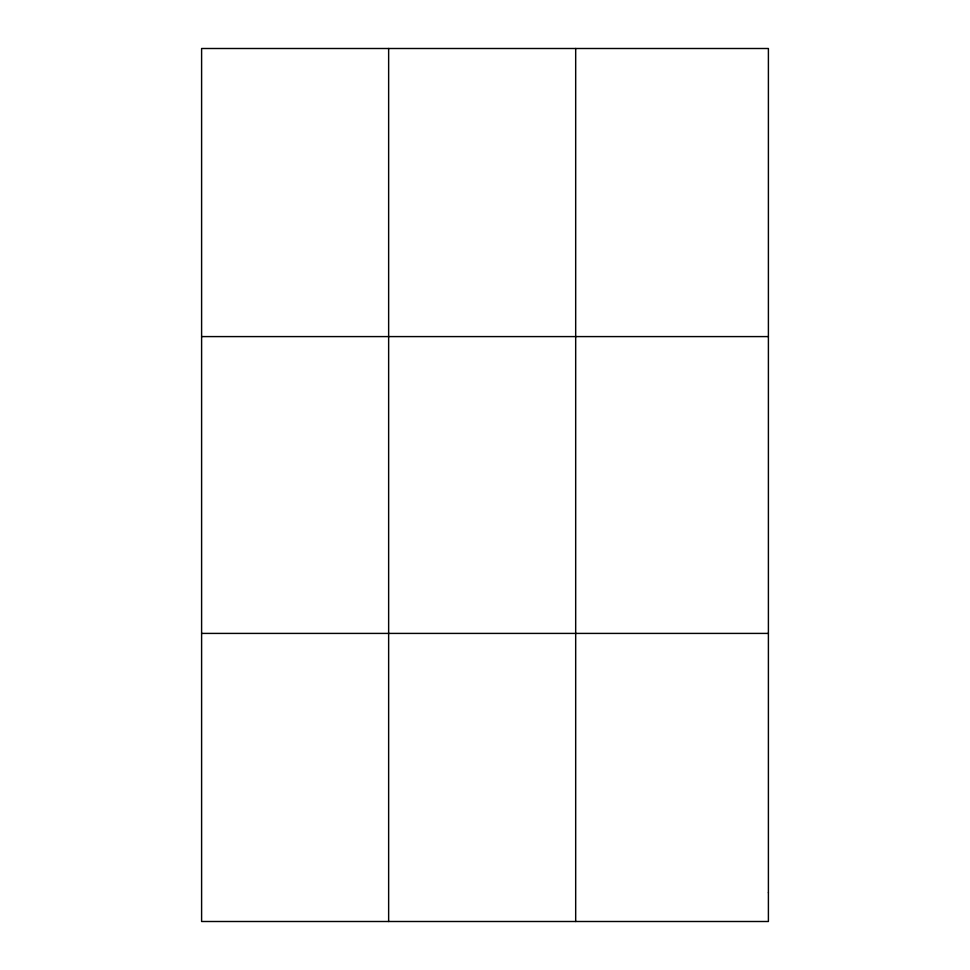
<?xml version="1.0" encoding="UTF-8"?>
<svg xmlns="http://www.w3.org/2000/svg" width="970" height="970" viewBox="0 0 970 970"><rect width="100%" height="100%" fill="white"/><g stroke="black" fill="none" stroke-linecap="round" stroke-linejoin="round"><path stroke-width="1.45" d="M388.643 48.5L388.643 921.5M575.683 48.5L575.683 921.5M201.602 336.59L768.398 336.59M201.602 633.41L768.398 633.41M768.398 892.691L768.398 921.5L201.602 921.5L201.602 48.5L768.398 48.5L768.398 892.691"/></g></svg>
